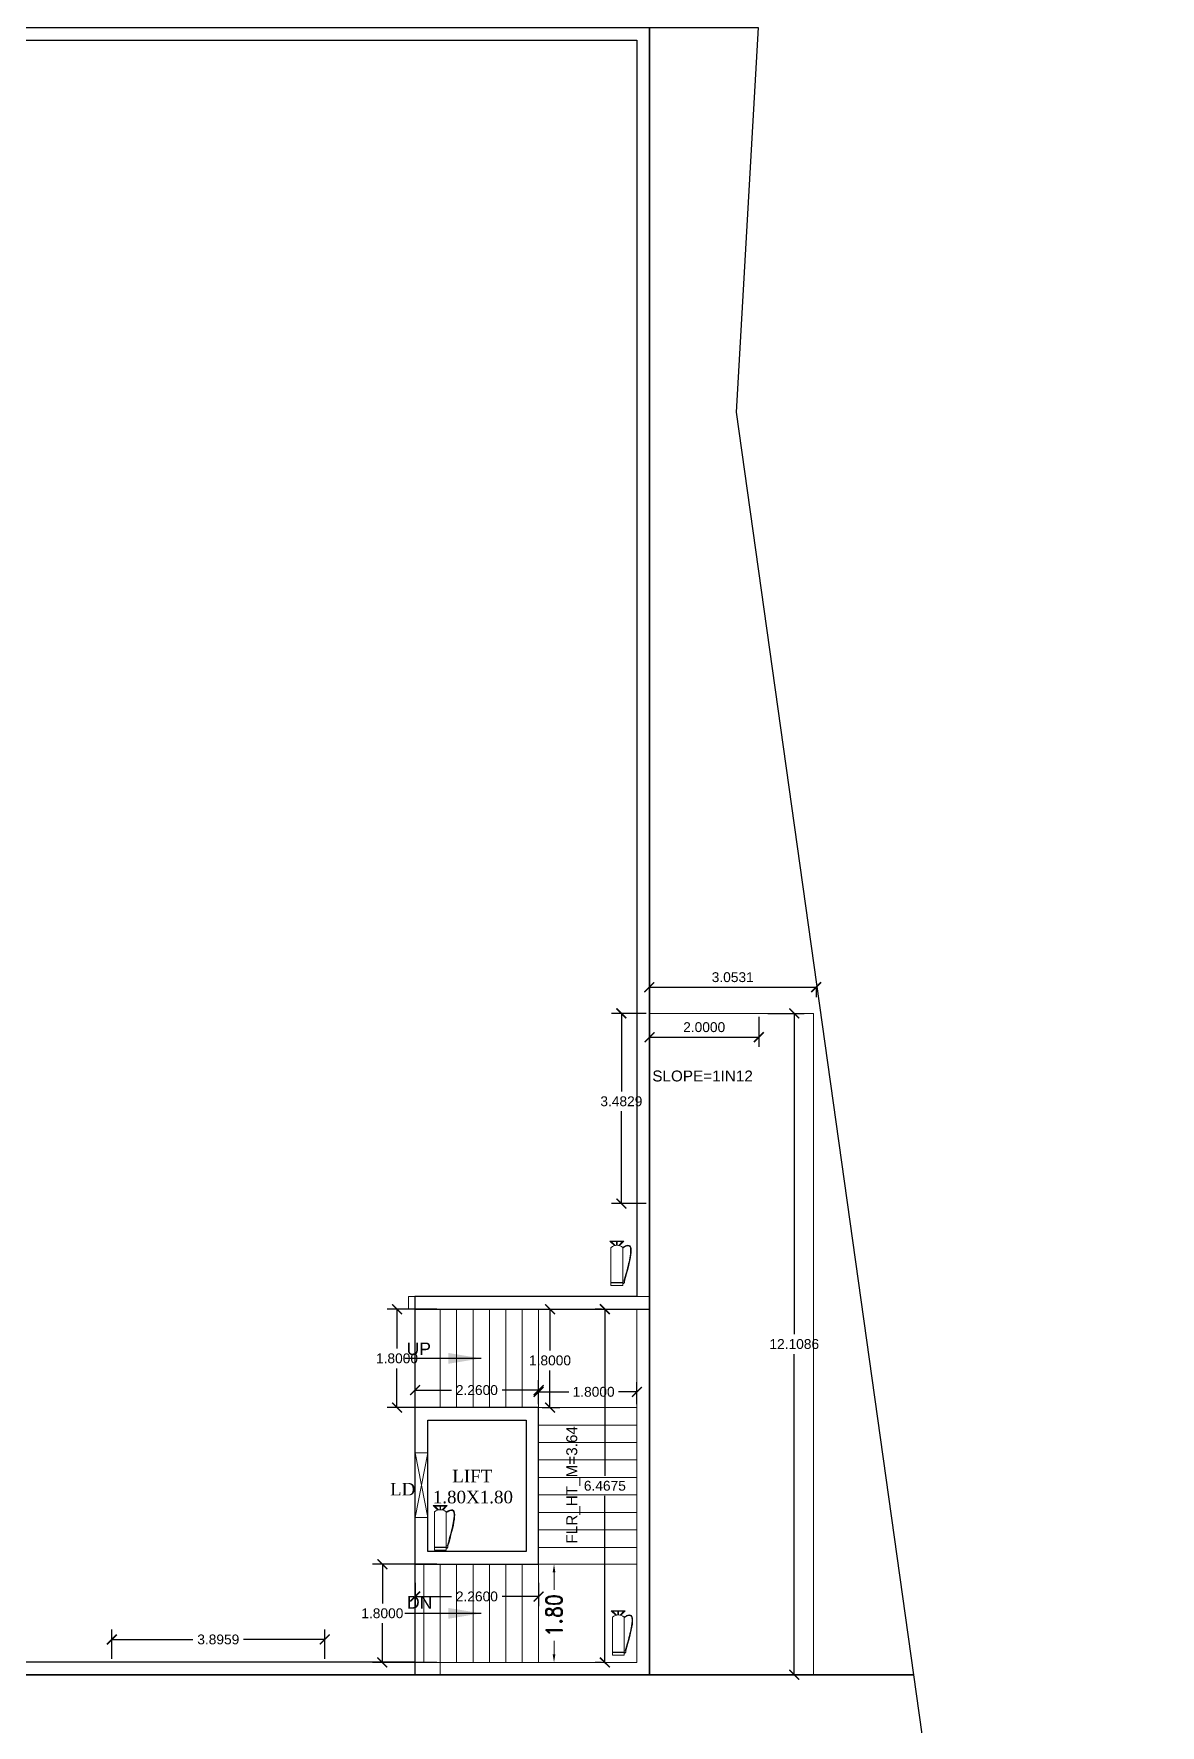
# Model space of a CAD drawing. Header units: metres. Extents: x -1561199 to -1560810, y 43748 to 43956.
# Drawn here: x -1561167.06 to -1561146.45, y 43831.55 to 43862.52 of the extents above; entities that cross this region are included whole.
import ezdxf

# ---------------------------------------------------------------- set-up
doc = ezdxf.new("R2010")
doc.units = ezdxf.units.M
doc.header["$LTSCALE"] = 750
doc.header["$MEASUREMENT"] = 0
doc.header["$PDMODE"] = 35
doc.header["$PDSIZE"] = 50
doc.linetypes.add('DASHED2', pattern=[0.375, 0.25, -0.125])
doc.layers.get('0').update_dxf_attribs({"lineweight": 5, "plot": 0})
doc.layers.get('Defpoints').update_dxf_attribs({"lineweight": 0})
for name, color, linetype in [('BLK_1_BASEMENT_-1_BLDG_FOOTPRINT', 1, 'Continuous'), ('BLK_1_FLR_-1_COVERED_PARKING', 173, 'Continuous'), ('BLK_1_FLR_-1_EXIT_WIDTH_DOOR', 2, 'Continuous'), ('BLK_1_FLR_-1_LIFT_1', 30, 'Continuous'), ('BLK_1_FLR_-1_STAIR_1', 1, 'Continuous'), ('BLK_1_LVL_-1_BSMNT_FRONT_SETBACK', 2, 'Continuous'), ('BLK_1_LVL_-1_BSMNT_SIDE_SETBACK2', 102, 'Continuous'), ('OPEN_PARKING', 203, 'Continuous')]:
    doc.layers.add(name, color=color, linetype=linetype)
for name, color, linetype, plot in [('BLK_1_COVERED_AREA', 140, 'Continuous', False), ('BLK_1_FLR_-1_BLT_UP_AREA', 1, 'Continuous', False), ('BLK_1_FLR_-1_BLT_UP_AREA_DEDUCT', 1, 'Continuous', False)]:
    doc.layers.add(name, color=color, linetype=linetype, plot=plot)
for name, color, linetype, lineweight in [('BLK_1_FLR_-1_STAIR_1_FLIGHT_1', 7, 'Continuous', 0), ('BLK_1_FLR_-1_STAIR_1_FLIGHT_2', 7, 'Continuous', 0), ('BLK_1_FLR_-1_STAIR_1_LANDING_1', 7, 'Continuous', 0), ('BLK_1_FLR_-1_VEHICLE_RAMP_2', 1, 'Continuous', 0)]:
    doc.layers.add(name, color=color, linetype=linetype, lineweight=lineweight)
doc.styles.add('ARIAL', font='romand.shx', dxfattribs={"width": 0.85})
doc.styles.add('S', font='swiss.ttf')
doc.styles.get("Standard").update_dxf_attribs({"font": 'arial.ttf'})
doc.dimstyles.new('Meters for dimension SHEET 2', dxfattribs={"dimtxt": 0.3, "dimasz": 0.15, "dimexe": 0.4, "dimexo": 0.4, "dimgap": 0.09, "dimtad": 0, "dimzin": 0, "dimdsep": 46, "dimtxsty": 'ARIAL', "dimcen": 0.09, "dimse1": 1, "dimse2": 1, "dimclrd": 144, "dimclre": 144, "dimclrt": 256, "dimaunit": 1, "dimadec": 3, "dimazin": 0, "dimtfac": 1, "dimtofl": 0, "dimtmove": 1, "dimatfit": 2, "dimfxl": 0, "dimtolj": 1, "dimtzin": 0, "dimlwd": -1, "dimlwe": -1, "dimarcsym": 0})
doc.dimstyles.new('METRIC', dxfattribs={"dimtxt": 0.45, "dimasz": 0.25, "dimexe": 0.15, "dimexo": 0.15, "dimgap": 0.15, "dimtad": 1, "dimzin": 0, "dimdsep": 46, "dimtxsty": 'S', "dimcen": 0, "dimclrd": 1, "dimclre": 1, "dimclrt": 5, "dimadec": 0, "dimazin": 2, "dimtfac": 1, "dimtix": 1, "dimtofl": 0, "dimtmove": 1, "dimatfit": 0, "dimfxl": 0, "dimtolj": 1, "dimtzin": 0, "dimarcsym": 0})
doc.dimstyles.get("Standard").update_dxf_attribs({"dimtxt": 0.18, "dimasz": 0.18, "dimexe": 0.18, "dimexo": 0.0625, "dimgap": 0.09, "dimtad": 1, "dimtih": 1, "dimtoh": 1, "dimdec": 4, "dimzin": 0, "dimdsep": 46, "dimtxsty": 'Standard', "dimblk": 'ARCHTICK', "dimcen": 0.09, "dimadec": 0, "dimazin": 0, "dimtfac": 1, "dimtdec": 4, "dimtofl": 0, "dimtmove": 0, "dimatfit": 3, "dimldrblk": 'ARCHTICK', "dimfxl": 0, "dimtolj": 1, "dimtzin": 0, "dimarcsym": 0})
doc.dimstyles.new('STANDARD$0', dxfattribs={"dimscale": 0, "dimtxt": 9, "dimasz": 2, "dimexe": 2, "dimexo": 1, "dimgap": 0.5, "dimtad": 1, "dimdec": 1, "dimzin": 0, "dimdsep": 46, "dimlunit": 4, "dimtxsty": 'Standard', "dimblk1": 'ARCHTICK', "dimblk2": 'ARCHTICK', "dimsah": 1, "dimcen": 0, "dimdle": 1.5, "dimclrd": 1, "dimclre": 1, "dimclrt": 4, "dimadec": 0, "dimazin": 0, "dimtfac": 0.3, "dimtdec": 1, "dimtix": 1, "dimtmove": 0, "dimatfit": 3, "dimldrblk": 'ARCHTICK', "dimfxl": 0, "dimfrac": 2, "dimtolj": 1, "dimtzin": 0, "dimarcsym": 0})

# ---------------------------------------------------------------- blocks, each defined once
blk = doc.blocks.new('_ArchTick')
at = {"color": 0, "linetype": 'ByBlock', "const_width": 0.15}
blk.add_lwpolyline([(-0.5, -0.5), (0.5, 0.5)], dxfattribs=at)
blk = doc.blocks.new('*D305')
at = {"layer": 'BLK_1_FLR_-1_EXIT_WIDTH_DOOR', "color": 0, "lineweight": -2}
for p, q in [((-1561165.632, 43832.769), (-1561165.632, 43833.303)), ((-1561165.632, 43833.123), (-1561164.148, 43833.123)), ((-1561161.736, 43833.123), (-1561163.22, 43833.123)), ((-1561161.736, 43832.769), (-1561161.736, 43833.303))]:
    blk.add_line(p, q, dxfattribs=at)
at = {"layer": 'Defpoints', "color": 0}
for p in [(-1561165.632, 43833.123), (-1561165.632, 43832.706), (-1561161.736, 43832.706, 0)]:
    blk.add_point(p, dxfattribs=at)
at = {"layer": 'BLK_1_FLR_-1_EXIT_WIDTH_DOOR', "color": 0, "lineweight": -2, "xscale": 0.18, "yscale": 0.18, "zscale": 0.18, "rotation": 180}
blk.add_blockref('_ArchTick', (-1561165.632, 43833.123), dxfattribs=at)
at = {"layer": 'BLK_1_FLR_-1_EXIT_WIDTH_DOOR', "color": 0, "lineweight": -2, "xscale": 0.18, "yscale": 0.18, "zscale": 0.18}
blk.add_blockref('_ArchTick', (-1561161.736, 43833.123), dxfattribs=at)
at = {"layer": 'BLK_1_FLR_-1_EXIT_WIDTH_DOOR', "color": 0, "insert": (-1561163.684, 43833.123), "char_height": 0.18, "attachment_point": 5}
blk.add_mtext('\\A1;3.8959', dxfattribs=at)
blk = doc.blocks.new('*D320')
at = {"color": 144}
for p, q in [((-1561157.54, 43834.352), (-1561157.54, 43834.032)), ((-1561157.54, 43832.852), (-1561157.54, 43833.099))]:
    blk.add_line(p, q, dxfattribs=at)
for points in [[(-1561157.565, 43834.352), (-1561157.515, 43834.352), (-1561157.54, 43834.502)], [(-1561157.565, 43832.852), (-1561157.515, 43832.852), (-1561157.54, 43832.702)]]:
    blk.add_solid(points, dxfattribs=at)
at = {"layer": 'Defpoints', "color": 0}
for p in [(-1561157.822, 43834.502, -381.467), (-1561157.822, 43832.702, -381.467), (-1561157.54, 43832.702)]:
    blk.add_point(p, dxfattribs=at)
at = {"insert": (-1561157.54, 43833.565), "char_height": 0.3, "attachment_point": 5, "rotation": 90, "style": 'ARIAL'}
blk.add_mtext('\\A1;1.80', dxfattribs=at)
blk = doc.blocks.new('DSDRFTRY')
at = {"color": 1}
for p, q in [((736.623, 117.624, -214.286), (736.527, 117.721, -214.286)), ((736.557, 117.721, -214.286), (736.527, 117.721, -214.286)), ((736.551, 116.766, -214.286), (736.551, 117.586, -214.286)), ((736.557, 117.721, -214.286), (736.828, 117.721, -214.286)), ((736.638, 117.628, -214.286), (736.557, 117.709, -214.286)), ((736.557, 117.709, -214.286), (736.671, 117.709, -214.286)), ((736.671, 117.632, -214.286), (736.671, 117.709, -214.286)), ((736.684, 117.632, -214.286), (736.684, 117.709, -214.286)), ((736.684, 117.709, -214.286), (736.798, 117.709, -214.286)), ((736.717, 117.628, -214.286), (736.798, 117.709, -214.286)), ((736.731, 117.624, -214.286), (736.828, 117.721, -214.286)), ((736.804, 117.586, -214.286), (736.804, 116.766, -214.286)), ((736.513, 116.861, -214.286), (736.551, 116.861, -214.286)), ((736.513, 116.823, -214.286), (736.513, 116.861, -214.286)), ((736.804, 116.829, -214.286), (736.551, 116.829, -214.286)), ((736.513, 116.823, -214.286), (736.526, 116.823, -214.286)), ((736.513, 116.823, -214.286), (736.519, 116.823, -214.286)), ((736.513, 116.823, -214.286), (736.516, 116.823, -214.286)), ((736.551, 116.823, -214.286), (736.513, 116.823, -214.286)), ((736.526, 116.823, -214.286), (736.526, 116.81, -214.286)), ((736.526, 116.81, -214.286), (736.539, 116.81, -214.286)), ((736.539, 116.81, -214.286), (736.539, 116.823, -214.286)), ((736.804, 116.823, -214.286), (736.551, 116.823, -214.286)), ((736.804, 116.766, -214.286), (736.551, 116.766, -214.286))]:
    blk.add_line(p, q, dxfattribs=at)
blk.add_arc((736.677, 117.436, -214.286), 0.196, 50.0538, 129.9462, dxfattribs=at)
for points, knots in [([(736.513, 116.861, -214.286), (736.395, 117.278, -214.286), (736.263, 117.742, -214.286), (736.523, 117.602, -214.286), (736.551, 117.586, -214.286)], [0, 0, 0, 0, 3.030452, 3.369076, 3.369076, 3.369076, 3.369076]), ([(736.526, 116.864, -214.286), (736.507, 116.929, -214.286), (736.489, 116.993, -214.286), (736.438, 117.181, -214.286), (736.408, 117.299, -214.286), (736.381, 117.47, -214.286), (736.378, 117.531, -214.286), (736.391, 117.591, -214.286), (736.399, 117.605, -214.286), (736.421, 117.62, -214.286), (736.435, 117.622, -214.286), (736.48, 117.611, -214.286), (736.51, 117.595, -214.286), (736.544, 117.576, -214.286), (736.545, 117.575, -214.286), (736.545, 117.575, -214.286)], [0, 0, 0, 0, 0.468639, 0.468639, 1.405917, 1.405917, 2.137486, 2.137486, 2.546212, 2.546212, 2.954939, 2.954939, 3.363666, 3.363666, 3.369076, 3.369076, 3.369076, 3.369076])]:
    blk.add_open_spline(points, degree=3, knots=knots, dxfattribs=at)
blk = doc.blocks.new('*D318')
at = {"layer": 'BLK_1_FLR_-1_STAIR_1_LANDING_1', "color": 0, "linetype": 'Continuous', "lineweight": -2}
for p, q in [((-1561157.76, 43839.169), (-1561157.434, 43839.169)), ((-1561157.76, 43837.369), (-1561157.434, 43837.369))]:
    blk.add_line(p, q, dxfattribs=at)
at = {"layer": 'BLK_1_FLR_-1_STAIR_1_LANDING_1', "color": 0, "lineweight": -2}
for p, q in [((-1561157.614, 43839.169), (-1561157.614, 43838.413)), ((-1561157.614, 43837.369), (-1561157.614, 43838.049))]:
    blk.add_line(p, q, dxfattribs=at)
at = {"layer": 'Defpoints', "color": 0, "linetype": 'Continuous'}
for p in [(-1561157.822, 43839.169, -381.467), (-1561157.614, 43839.169), (-1561157.822, 43837.369, -381.467)]:
    blk.add_point(p, dxfattribs=at)
at = {"layer": 'BLK_1_FLR_-1_STAIR_1_LANDING_1', "color": 0, "linetype": 'Continuous', "lineweight": -2, "xscale": 0.18, "yscale": 0.18, "zscale": 0.18}
for p, rotation in [((-1561157.614, 43839.169), 90), ((-1561157.614, 43837.369), 270)]:
    blk.add_blockref('_ArchTick', p, dxfattribs=dict(at, rotation=rotation))
at = {"layer": 'BLK_1_FLR_-1_STAIR_1_LANDING_1', "color": 0, "linetype": 'Continuous', "insert": (-1561157.614, 43838.231), "char_height": 0.18, "attachment_point": 5}
blk.add_mtext('\\A1;1.8000', dxfattribs=at)
blk = doc.blocks.new('*D319')
at = {"layer": 'BLK_1_FLR_-1_STAIR_1_LANDING_1', "color": 0, "linetype": 'Continuous', "lineweight": -2}
for p, q in [((-1561157.822, 43837.432), (-1561157.822, 43837.836)), ((-1561156.022, 43837.432), (-1561156.022, 43837.836))]:
    blk.add_line(p, q, dxfattribs=at)
at = {"layer": 'BLK_1_FLR_-1_STAIR_1_LANDING_1', "color": 0, "lineweight": -2}
for p, q in [((-1561157.822, 43837.656), (-1561157.271, 43837.656)), ((-1561156.022, 43837.656), (-1561156.361, 43837.656))]:
    blk.add_line(p, q, dxfattribs=at)
at = {"layer": 'Defpoints', "color": 0, "linetype": 'Continuous'}
for p in [(-1561156.022, 43837.656), (-1561157.822, 43837.369, -381.467), (-1561156.022, 43837.369, -381.467)]:
    blk.add_point(p, dxfattribs=at)
at = {"layer": 'BLK_1_FLR_-1_STAIR_1_LANDING_1', "color": 0, "linetype": 'Continuous', "lineweight": -2, "xscale": 0.18, "yscale": 0.18, "zscale": 0.18, "rotation": 180}
blk.add_blockref('_ArchTick', (-1561157.822, 43837.656), dxfattribs=at)
at = {"layer": 'BLK_1_FLR_-1_STAIR_1_LANDING_1', "color": 0, "linetype": 'Continuous', "lineweight": -2, "xscale": 0.18, "yscale": 0.18, "zscale": 0.18}
blk.add_blockref('_ArchTick', (-1561156.022, 43837.656), dxfattribs=at)
at = {"layer": 'BLK_1_FLR_-1_STAIR_1_LANDING_1', "color": 0, "linetype": 'Continuous', "insert": (-1561156.816, 43837.656), "char_height": 0.18, "attachment_point": 5}
blk.add_mtext('\\A1;1.8000', dxfattribs=at)
blk = doc.blocks.new('*D307')
at = {"layer": 'BLK_1_FLR_-1_STAIR_1_FLIGHT_1', "color": 0, "linetype": 'Continuous', "lineweight": -2}
for p, q in [((-1561159.685, 43834.502), (-1561160.862, 43834.502)), ((-1561160.682, 43834.502), (-1561160.682, 43833.784)), ((-1561160.682, 43832.702), (-1561160.682, 43833.42)), ((-1561159.685, 43832.702), (-1561160.862, 43832.702))]:
    blk.add_line(p, q, dxfattribs=at)
at = {"layer": 'Defpoints', "color": 0, "linetype": 'Continuous'}
for p in [(-1561160.682, 43834.502), (-1561159.622, 43834.502), (-1561159.622, 43832.702)]:
    blk.add_point(p, dxfattribs=at)
at = {"layer": 'BLK_1_FLR_-1_STAIR_1_FLIGHT_1', "color": 0, "linetype": 'Continuous', "lineweight": -2, "xscale": 0.18, "yscale": 0.18, "zscale": 0.18}
for p, rotation in [((-1561160.682, 43834.502), 90), ((-1561160.682, 43832.702), 270)]:
    blk.add_blockref('_ArchTick', p, dxfattribs=dict(at, rotation=rotation))
at = {"layer": 'BLK_1_FLR_-1_STAIR_1_FLIGHT_1', "color": 0, "linetype": 'Continuous', "insert": (-1561160.682, 43833.602), "char_height": 0.18, "attachment_point": 5}
blk.add_mtext('\\A1;1.8000', dxfattribs=at)
blk = doc.blocks.new('*D308')
at = {"layer": 'BLK_1_FLR_-1_STAIR_1_FLIGHT_2', "color": 0, "linetype": 'Continuous', "lineweight": -2}
for p, q in [((-1561159.685, 43839.169), (-1561160.594, 43839.169)), ((-1561160.414, 43839.169), (-1561160.414, 43838.451)), ((-1561160.414, 43837.369), (-1561160.414, 43838.087)), ((-1561159.685, 43837.369), (-1561160.594, 43837.369))]:
    blk.add_line(p, q, dxfattribs=at)
at = {"layer": 'Defpoints', "color": 0, "linetype": 'Continuous'}
for p in [(-1561160.414, 43839.169), (-1561159.622, 43839.169), (-1561159.622, 43837.369)]:
    blk.add_point(p, dxfattribs=at)
at = {"layer": 'BLK_1_FLR_-1_STAIR_1_FLIGHT_2', "color": 0, "linetype": 'Continuous', "lineweight": -2, "xscale": 0.18, "yscale": 0.18, "zscale": 0.18}
for p, rotation in [((-1561160.414, 43839.169), 90), ((-1561160.414, 43837.369), 270)]:
    blk.add_blockref('_ArchTick', p, dxfattribs=dict(at, rotation=rotation))
at = {"layer": 'BLK_1_FLR_-1_STAIR_1_FLIGHT_2', "color": 0, "linetype": 'Continuous', "insert": (-1561160.414, 43838.269), "char_height": 0.18, "attachment_point": 5}
blk.add_mtext('\\A1;1.8000', dxfattribs=at)
blk = doc.blocks.new('*D309')
at = {"layer": 'BLK_1_FLR_-1_STAIR_1_FLIGHT_2', "color": 0, "linetype": 'Continuous', "lineweight": -2}
for p, q in [((-1561160.082, 43837.432), (-1561160.082, 43837.868)), ((-1561157.822, 43837.432), (-1561157.822, 43837.868)), ((-1561160.082, 43837.688), (-1561159.417, 43837.688)), ((-1561157.822, 43837.688), (-1561158.487, 43837.688))]:
    blk.add_line(p, q, dxfattribs=at)
at = {"layer": 'Defpoints', "color": 0, "linetype": 'Continuous'}
for p in [(-1561157.822, 43837.688), (-1561160.082, 43837.369), (-1561157.822, 43837.369, -342.607)]:
    blk.add_point(p, dxfattribs=at)
at = {"layer": 'BLK_1_FLR_-1_STAIR_1_FLIGHT_2', "color": 0, "linetype": 'Continuous', "lineweight": -2, "xscale": 0.18, "yscale": 0.18, "zscale": 0.18, "rotation": 180}
blk.add_blockref('_ArchTick', (-1561160.082, 43837.688), dxfattribs=at)
at = {"layer": 'BLK_1_FLR_-1_STAIR_1_FLIGHT_2', "color": 0, "linetype": 'Continuous', "lineweight": -2, "xscale": 0.18, "yscale": 0.18, "zscale": 0.18}
blk.add_blockref('_ArchTick', (-1561157.822, 43837.688), dxfattribs=at)
at = {"layer": 'BLK_1_FLR_-1_STAIR_1_FLIGHT_2', "color": 0, "linetype": 'Continuous', "insert": (-1561158.952, 43837.688), "char_height": 0.18, "attachment_point": 5}
blk.add_mtext('\\A1;2.2600', dxfattribs=at)
blk = doc.blocks.new('*D310')
at = {"layer": 'BLK_1_FLR_-1_STAIR_1_FLIGHT_1', "color": 0, "linetype": 'Continuous', "lineweight": -2}
for p, q in [((-1561160.082, 43834.158), (-1561160.082, 43833.73)), ((-1561157.822, 43834.158), (-1561157.822, 43833.73)), ((-1561160.082, 43833.91), (-1561159.417, 43833.91)), ((-1561157.822, 43833.91), (-1561158.487, 43833.91))]:
    blk.add_line(p, q, dxfattribs=at)
at = {"layer": 'Defpoints', "color": 0, "linetype": 'Continuous'}
for p in [(-1561160.082, 43834.22), (-1561157.822, 43834.22), (-1561157.822, 43833.91)]:
    blk.add_point(p, dxfattribs=at)
at = {"layer": 'BLK_1_FLR_-1_STAIR_1_FLIGHT_1', "color": 0, "linetype": 'Continuous', "lineweight": -2, "xscale": 0.18, "yscale": 0.18, "zscale": 0.18, "rotation": 180}
blk.add_blockref('_ArchTick', (-1561160.082, 43833.91), dxfattribs=at)
at = {"layer": 'BLK_1_FLR_-1_STAIR_1_FLIGHT_1', "color": 0, "linetype": 'Continuous', "lineweight": -2, "xscale": 0.18, "yscale": 0.18, "zscale": 0.18}
blk.add_blockref('_ArchTick', (-1561157.822, 43833.91), dxfattribs=at)
at = {"layer": 'BLK_1_FLR_-1_STAIR_1_FLIGHT_1', "color": 0, "linetype": 'Continuous', "insert": (-1561158.952, 43833.91), "char_height": 0.18, "attachment_point": 5}
blk.add_mtext('\\A1;2.2600', dxfattribs=at)
blk = doc.blocks.new('*D311')
at = {"layer": 'BLK_1_FLR_-1_STAIR_1_LANDING_1', "color": 0, "linetype": 'Continuous', "lineweight": -2}
for p, q in [((-1561156.673, 43839.169), (-1561156.79, 43839.169)), ((-1561156.673, 43832.702), (-1561156.79, 43832.702))]:
    blk.add_line(p, q, dxfattribs=at)
at = {"layer": 'BLK_1_FLR_-1_STAIR_1_LANDING_1', "color": 0, "lineweight": -2}
for p, q in [((-1561156.61, 43839.169), (-1561156.61, 43836.117)), ((-1561156.61, 43832.702), (-1561156.61, 43835.754))]:
    blk.add_line(p, q, dxfattribs=at)
at = {"layer": 'Defpoints', "color": 0, "linetype": 'Continuous'}
for p in [(-1561156.61, 43839.169), (-1561156.61, 43839.169), (-1561156.61, 43832.702)]:
    blk.add_point(p, dxfattribs=at)
at = {"layer": 'BLK_1_FLR_-1_STAIR_1_LANDING_1', "color": 0, "linetype": 'Continuous', "lineweight": -2, "xscale": 0.18, "yscale": 0.18, "zscale": 0.18}
for p, rotation in [((-1561156.61, 43839.169), 90), ((-1561156.61, 43832.702), 270)]:
    blk.add_blockref('_ArchTick', p, dxfattribs=dict(at, rotation=rotation))
at = {"layer": 'BLK_1_FLR_-1_STAIR_1_LANDING_1', "color": 0, "linetype": 'Continuous', "insert": (-1561156.61, 43835.936), "char_height": 0.18, "attachment_point": 5}
blk.add_mtext('\\A1;6.4675', dxfattribs=at)
blk = doc.blocks.new('*D379')
at = {"layer": 'BLK_1_FLR_-1_VEHICLE_RAMP_2', "color": 0, "lineweight": -2}
for p, q in [((-1561155.797, 43845.117), (-1561155.797, 43844.885)), ((-1561155.797, 43845.065), (-1561152.744, 43845.065)), ((-1561152.744, 43845.059), (-1561152.744, 43844.885))]:
    blk.add_line(p, q, dxfattribs=at)
at = {"layer": 'Defpoints', "color": 0}
for p in [(-1561155.797, 43845.179, -22.097), (-1561152.744, 43845.121, -22.097), (-1561152.744, 43845.065)]:
    blk.add_point(p, dxfattribs=at)
at = {"layer": 'BLK_1_FLR_-1_VEHICLE_RAMP_2', "color": 0, "lineweight": -2, "xscale": 0.18, "yscale": 0.18, "zscale": 0.18, "rotation": 180}
blk.add_blockref('_ArchTick', (-1561155.797, 43845.065), dxfattribs=at)
at = {"layer": 'BLK_1_FLR_-1_VEHICLE_RAMP_2', "color": 0, "lineweight": -2, "xscale": 0.18, "yscale": 0.18, "zscale": 0.18}
blk.add_blockref('_ArchTick', (-1561152.744, 43845.065), dxfattribs=at)
at = {"layer": 'BLK_1_FLR_-1_VEHICLE_RAMP_2', "color": 0, "insert": (-1561154.27, 43845.247), "char_height": 0.18, "attachment_point": 5}
blk.add_mtext('\\A1;3.0531', dxfattribs=at)
blk = doc.blocks.new('*D384')
at = {"layer": 'BLK_1_FLR_-1_VEHICLE_RAMP_2', "color": 0, "lineweight": -2}
for p, q in [((-1561155.855, 43844.585), (-1561156.488, 43844.585)), ((-1561156.308, 43844.585), (-1561156.308, 43843.157)), ((-1561156.308, 43841.102), (-1561156.308, 43842.793)), ((-1561155.855, 43841.102), (-1561156.488, 43841.102))]:
    blk.add_line(p, q, dxfattribs=at)
at = {"layer": 'Defpoints', "color": 0}
for p in [(-1561156.308, 43844.585), (-1561155.792, 43844.585, -1118.766), (-1561155.792, 43841.102, -381.467)]:
    blk.add_point(p, dxfattribs=at)
at = {"layer": 'BLK_1_FLR_-1_VEHICLE_RAMP_2', "color": 0, "lineweight": -2, "xscale": 0.18, "yscale": 0.18, "zscale": 0.18}
for p, rotation in [((-1561156.308, 43844.585), 90), ((-1561156.308, 43841.102), 270)]:
    blk.add_blockref('_ArchTick', p, dxfattribs=dict(at, rotation=rotation))
at = {"layer": 'BLK_1_FLR_-1_VEHICLE_RAMP_2', "color": 0, "insert": (-1561156.308, 43842.975), "char_height": 0.18, "attachment_point": 5}
blk.add_mtext('\\A1;3.4829', dxfattribs=at)
blk = doc.blocks.new('*D385')
at = {"layer": 'BLK_1_FLR_-1_VEHICLE_RAMP_2', "color": 0, "lineweight": -2}
for p, q in [((-1561153.63, 43844.585), (-1561152.964, 43844.585)), ((-1561153.144, 43844.585), (-1561153.144, 43838.713)), ((-1561153.144, 43832.477), (-1561153.144, 43838.349)), ((-1561153.73, 43832.477), (-1561152.964, 43832.477))]:
    blk.add_line(p, q, dxfattribs=at)
at = {"layer": 'Defpoints', "color": 0}
for p in [(-1561153.692, 43844.585), (-1561153.792, 43832.477), (-1561153.144, 43832.477)]:
    blk.add_point(p, dxfattribs=at)
at = {"layer": 'BLK_1_FLR_-1_VEHICLE_RAMP_2', "color": 0, "lineweight": -2, "xscale": 0.18, "yscale": 0.18, "zscale": 0.18}
for p, rotation in [((-1561153.144, 43844.585), 90), ((-1561153.144, 43832.477), 270)]:
    blk.add_blockref('_ArchTick', p, dxfattribs=dict(at, rotation=rotation))
at = {"layer": 'BLK_1_FLR_-1_VEHICLE_RAMP_2', "color": 0, "insert": (-1561153.144, 43838.531), "char_height": 0.18, "attachment_point": 5}
blk.add_mtext('\\A1;12.1086', dxfattribs=at)
blk = doc.blocks.new('*D386')
at = {"layer": 'BLK_1_FLR_-1_VEHICLE_RAMP_2', "color": 0, "lineweight": -2}
for p, q in [((-1561155.792, 43844.523), (-1561155.792, 43843.97)), ((-1561153.792, 43844.523), (-1561153.792, 43843.97)), ((-1561155.792, 43844.15), (-1561153.792, 43844.15))]:
    blk.add_line(p, q, dxfattribs=at)
at = {"layer": 'Defpoints', "color": 0}
for p in [(-1561155.792, 43844.585), (-1561153.792, 43844.585), (-1561153.792, 43844.15)]:
    blk.add_point(p, dxfattribs=at)
at = {"layer": 'BLK_1_FLR_-1_VEHICLE_RAMP_2', "color": 0, "lineweight": -2, "xscale": 0.18, "yscale": 0.18, "zscale": 0.18}
for p, rotation in [((-1561155.792, 43844.15), 179.9999994130306), ((-1561153.792, 43844.15), 359.9999994130307)]:
    blk.add_blockref('_ArchTick', p, dxfattribs=dict(at, rotation=rotation))
at = {"layer": 'BLK_1_FLR_-1_VEHICLE_RAMP_2', "color": 0, "insert": (-1561154.792, 43844.332), "char_height": 0.18, "attachment_point": 5}
blk.add_mtext('\\A1;2.0000', dxfattribs=at)

msp = doc.modelspace()

# ---------------------------------------------------------------- linework, layer by layer
for p, q in [((-1561160.08206, 43839.39928, -22.0971), (-1561160.20066, 43839.39928, -22.0971)), ((-1561160.08566, 43839.39928, 792.66087), (-1561160.20066, 43839.39928, 792.66087)), ((-1561160.20066, 43839.39928, 792.66087), (-1561160.20066, 43839.16928, -22.0971)), ((-1561160.08566, 43839.39928, 886.93614), (-1561157.68566, 43839.39928, -460.614)), ((-1561160.08566, 43839.39928, 886.93614), (-1561160.08566, 43839.39928, 95.51363)), ((-1561160.08566, 43839.39928, 886.93614), (-1561160.08566, 43839.39928, 95.51363)), ((-1561160.08206, 43839.39928, -22.0971), (-1561156.02206, 43839.39928, -22.0971)), ((-1561160.08206, 43839.39928, -22.0971), (-1561156.02206, 43839.39928, -22.0971)), ((-1561160.08206, 43839.16928, -22.0971), (-1561160.20066, 43839.16928, -22.0971)), ((-1561160.08206, 43839.16928, -22.0971), (-1561156.02206, 43839.16928, -22.0971)), ((-1561160.08206, 43839.16928, -22.0971), (-1561156.02206, 43839.16928, -22.0971)), ((-1561159.62206, 43837.36928, -22.0971), (-1561159.62206, 43839.16928, -22.0971)), ((-1561159.32206, 43837.36928, -22.0971), (-1561159.32206, 43839.16928, -22.0971)), ((-1561159.02206, 43837.36928, -22.0971), (-1561159.02206, 43839.16928, -22.0971)), ((-1561158.72206, 43837.36928, -22.0971), (-1561158.72206, 43839.16928, -22.0971)), ((-1561158.42206, 43837.36928, -22.0971), (-1561158.42206, 43839.16928, -22.0971)), ((-1561158.12206, 43837.36928, -22.0971), (-1561158.12206, 43839.16928, -22.0971)), ((-1561157.82206, 43837.36928, -22.0971), (-1561157.82206, 43839.16928, -22.0971)), ((-1561157.82206, 43837.36928, -22.0971), (-1561157.82206, 43839.16928, -22.0971)), ((-1561157.82206, 43837.36928, -22.0971), (-1561157.82206, 43839.16928, -22.0971)), ((-1561157.82206, 43837.36928, -22.0971), (-1561157.82206, 43839.16928, -22.0971)), ((-1561160.08206, 43837.36928, -22.0971), (-1561156.02206, 43837.36928, -22.0971)), ((-1561160.08206, 43837.36928, -364.70447), (-1561160.08206, 43837.36928, -22.0971)), ((-1561160.08206, 43837.36928, -22.0971), (-1561160.08206, 43837.13928, -22.0971)), ((-1561160.08206, 43837.36928, -22.0971), (-1561156.02206, 43837.36928, -22.0971)), ((-1561160.08206, 43837.36928, -364.70447), (-1561160.08206, 43837.36928, -22.0971)), ((-1561160.08206, 43837.36928, -22.0971), (-1561160.08206, 43837.13928, -22.0971)), ((-1561160.08206, 43836.53856, -364.70447), (-1561160.08206, 43837.13928, -364.70447)), ((-1561160.08206, 43836.53856, -364.70447), (-1561160.08206, 43837.13928, -364.70447)), ((-1561159.85206, 43836.53856, -364.70447), (-1561159.85206, 43837.13928, -364.70447)), ((-1561159.85206, 43837.13928, -22.0971), (-1561158.05206, 43837.13928, -22.0971)), ((-1561159.85206, 43836.53856, -364.70447), (-1561159.85206, 43837.13928, -364.70447)), ((-1561159.85206, 43837.13928, -22.0971), (-1561158.05206, 43837.13928, -22.0971)), ((-1561158.05206, 43834.73177, -364.70447), (-1561158.05206, 43837.13928, -364.70447)), ((-1561158.05206, 43834.73177, -364.70447), (-1561158.05206, 43837.13928, -364.70447)), ((-1561157.82206, 43834.50177, -364.70447), (-1561157.82206, 43837.36928, -364.70447)), ((-1561157.82206, 43834.50177, -364.70447), (-1561157.82206, 43837.36928, -364.70447)), ((-1561157.82206, 43837.04928, -22.0971), (-1561156.02206, 43837.04928, -22.0971)), ((-1561157.82206, 43837.04928, -22.0971), (-1561156.02206, 43837.04928, -22.0971)), ((-1561159.85206, 43836.53856, -364.70447), (-1561160.08206, 43836.53856, -364.70447)), ((-1561159.85206, 43836.53856, -364.70447), (-1561160.08206, 43836.53856, -364.70447)), ((-1561157.82206, 43836.72928, -22.0971), (-1561156.02206, 43836.72928, -22.0971)), ((-1561157.82206, 43836.72928, -22.0971), (-1561156.02206, 43836.72928, -22.0971)), ((-1561157.82206, 43836.40928, -22.0971), (-1561156.02206, 43836.40928, -22.0971)), ((-1561157.82206, 43836.40928, -22.0971), (-1561156.02206, 43836.40928, -22.0971)), ((-1561157.82206, 43836.08928, -22.0971), (-1561156.02206, 43836.08928, -22.0971)), ((-1561157.82206, 43836.08928, -22.0971), (-1561156.02206, 43836.08928, -22.0971)), ((-1561160.08206, 43835.33928, -364.70447), (-1561160.08206, 43835.64928, -364.70447)), ((-1561160.08206, 43835.64928, -22.0971), (-1561160.08206, 43834.50177, -22.0971)), ((-1561160.08206, 43835.33928, -364.70447), (-1561160.08206, 43835.64928, -364.70447)), ((-1561160.08206, 43835.64928, -22.0971), (-1561160.08206, 43834.50177, -22.0971)), ((-1561159.85206, 43834.73177, -364.70447), (-1561159.85206, 43835.64928, -364.70447)), ((-1561159.85206, 43834.73177, -364.70447), (-1561159.85206, 43835.64928, -364.70447)), ((-1561157.82206, 43835.76928, -22.0971), (-1561156.02206, 43835.76928, -22.0971)), ((-1561157.82206, 43835.76928, -22.0971), (-1561156.02206, 43835.76928, -22.0971)), ((-1561159.85206, 43835.35856, -364.70447), (-1561160.08206, 43835.35856, -364.70447)), ((-1561159.85206, 43835.35856, -364.70447), (-1561160.08206, 43835.35856, -364.70447)), ((-1561157.82206, 43835.44928, -22.0971), (-1561156.02206, 43835.44928, -22.0971)), ((-1561157.82206, 43835.44928, -22.0971), (-1561156.02206, 43835.44928, -22.0971)), ((-1561157.82206, 43835.12928, -22.0971), (-1561156.02206, 43835.12928, -22.0971)), ((-1561157.82206, 43835.12928, -22.0971), (-1561156.02206, 43835.12928, -22.0971)), ((-1561159.85206, 43834.73177, -22.0971), (-1561158.05206, 43834.73177, -22.0971)), ((-1561159.85206, 43834.73177, -22.0971), (-1561158.05206, 43834.73177, -22.0971)), ((-1561157.82206, 43834.80928, -22.0971), (-1561156.02206, 43834.80928, -22.0971)), ((-1561157.82206, 43834.80928, -22.0971), (-1561156.02206, 43834.80928, -22.0971)), ((-1561160.08206, 43834.50177, -22.0971), (-1561156.02206, 43834.50177, -22.0971)), ((-1561160.08206, 43834.50177, -22.0971), (-1561156.02206, 43834.50177, -22.0971)), ((-1561159.62206, 43832.47638, -22.0971), (-1561159.62206, 43834.50177, -22.0971)), ((-1561159.32206, 43832.70177, -22.0971), (-1561159.32206, 43834.50177, -22.0971)), ((-1561159.02206, 43832.70177, -22.0971), (-1561159.02206, 43834.50177, -22.0971)), ((-1561158.72206, 43832.70177, -22.0971), (-1561158.72206, 43834.50177, -22.0971)), ((-1561158.42206, 43832.70177, -22.0971), (-1561158.42206, 43834.50177, -22.0971)), ((-1561158.12206, 43832.70177, -22.0971), (-1561158.12206, 43834.50177, -22.0971)), ((-1561157.82206, 43834.50177, -22.0971), (-1561157.82206, 43832.70177, -22.0971)), ((-1561157.82206, 43834.50177, -22.0971), (-1561157.82206, 43832.70177, -22.0971))]:
    msp.add_line(p, q)
at = {"color": 1}
for p, q in [((-1561160.08566, 43839.39928, 792.66087), (-1561160.20066, 43839.39928, 792.66087)), ((-1561160.08566, 43839.39928, 886.93614), (-1561157.68566, 43839.39928, -460.614)), ((-1561160.08566, 43839.39928, 886.93614), (-1561160.08566, 43839.39928, 95.51363)), ((-1561160.08566, 43839.39928, 886.93614), (-1561160.08566, 43839.39928, 95.51363)), ((-1561157.57066, 43839.39928, 1502.78657), (-1561157.68566, 43839.39928, 1502.78657)), ((-1561157.57066, 43839.39928, -512.27009), (-1561155.79206, 43839.39928, -22.0971))]:
    msp.add_line(p, q, dxfattribs=at)
at = {"linetype": 'DASHED2'}
for p, q in [((-1561159.85206, 43836.53856, -364.70447), (-1561160.08206, 43835.35856, -364.70447)), ((-1561160.08206, 43836.53856, -364.70447), (-1561159.85206, 43835.35856, -364.70447)), ((-1561160.08206, 43835.35856, -364.70447), (-1561160.08206, 43836.53856, -364.70447)), ((-1561159.85206, 43836.53856, -364.70447), (-1561160.08206, 43835.35856, -364.70447)), ((-1561160.08206, 43836.53856, -364.70447), (-1561159.85206, 43835.35856, -364.70447)), ((-1561160.08206, 43835.35856, -364.70447), (-1561160.08206, 43836.53856, -364.70447)), ((-1561159.85206, 43835.35856, -364.70447), (-1561159.85206, 43836.53856, -364.70447)), ((-1561159.85206, 43835.35856, -364.70447), (-1561159.85206, 43836.53856, -364.70447))]:
    msp.add_line(p, q, dxfattribs=at)
at = {"layer": 'BLK_1_BASEMENT_-1_BLDG_FOOTPRINT', "elevation": -22.0971}
msp.add_lwpolyline([(-1561168.23576, 43865.65667), (-1561168.23576, 43862.63207), (-1561155.79206, 43862.63207), (-1561155.79206, 43832.47638), (-1561179.26221, 43832.47638), (-1561179.26206, 43862.63207), (-1561173.52189, 43862.63207), (-1561173.52189, 43865.65667)], close=True, dxfattribs=at)
at = {"layer": 'BLK_1_COVERED_AREA', "color": 140, "linetype": 'Continuous', "elevation": -22.0971}
msp.add_lwpolyline([(-1561168.23576, 43865.65667), (-1561168.23576, 43862.63207), (-1561155.79206, 43862.63207), (-1561155.79206, 43832.47638), (-1561179.26221, 43832.47638), (-1561179.26206, 43862.63207), (-1561173.52189, 43862.63207), (-1561173.52189, 43865.65667)], close=True, dxfattribs=at)
at = {"layer": 'BLK_1_FLR_-1_BLT_UP_AREA', "color": 13, "elevation": -22.0971}
msp.add_lwpolyline([(-1561168.23576, 43865.65667), (-1561168.23576, 43862.63207), (-1561155.79206, 43862.63207), (-1561155.79206, 43832.47638), (-1561179.26221, 43832.47638), (-1561179.26206, 43862.63207), (-1561173.52189, 43862.63207), (-1561173.52189, 43865.65667)], close=True, dxfattribs=at)
at = {"layer": 'BLK_1_FLR_-1_BLT_UP_AREA_DEDUCT', "color": 13, "elevation": -22.0971}
msp.add_lwpolyline([(-1561168.23576, 43865.65667), (-1561168.23576, 43862.63207), (-1561155.79206, 43862.63207), (-1561155.79206, 43832.47638), (-1561179.26221, 43832.47638), (-1561179.26206, 43862.63207), (-1561173.52189, 43862.63207), (-1561173.52189, 43865.65667)], close=True, dxfattribs=at)
at = {"layer": 'BLK_1_FLR_-1_COVERED_PARKING', "elevation": 350.6324}
msp.add_lwpolyline([(-1561179.03221, 43862.40354), (-1561156.02221, 43862.40354), (-1561156.02221, 43839.39935), (-1561160.08581, 43839.39935), (-1561160.08581, 43832.70645), (-1561179.03221, 43832.70645), (-1561179.03221, 43862.40354)], dxfattribs=at)
at = {"layer": 'BLK_1_FLR_-1_LIFT_1', "color": 30, "elevation": -22.0971}
msp.add_lwpolyline([(-1561159.85206, 43837.13928), (-1561158.05206, 43837.13928), (-1561158.05206, 43834.73177), (-1561159.85206, 43834.73177)], close=True, dxfattribs=at)
at = {"layer": 'BLK_1_FLR_-1_STAIR_1', "color": 1, "linetype": 'Continuous', "elevation": -22.0971}
msp.add_lwpolyline([(-1561159.62206, 43839.16928), (-1561155.79206, 43839.16928), (-1561155.79206, 43832.47638), (-1561160.08206, 43832.47638), (-1561160.08206, 43834.50177), (-1561157.82206, 43834.50177), (-1561157.82206, 43837.36928), (-1561160.08206, 43837.36928), (-1561160.08206, 43839.16928)], close=True, dxfattribs=at)
at = {"layer": 'BLK_1_FLR_-1_STAIR_1_FLIGHT_1', "color": 7, "linetype": 'Continuous'}
for p, q in [((-1561159.92206, 43832.70177, -22.0971), (-1561159.92206, 43834.50177, -22.0971)), ((-1561159.62206, 43832.70177, -22.0971), (-1561159.62206, 43834.50177, -22.0971)), ((-1561159.32206, 43832.70177, -22.0971), (-1561159.32206, 43834.50177, -22.0971)), ((-1561159.02206, 43832.70177, -22.0971), (-1561159.02206, 43834.50177, -22.0971)), ((-1561158.72206, 43832.70177, -22.0971), (-1561158.72206, 43834.50177, -22.0971)), ((-1561158.42206, 43832.70177, -22.0971), (-1561158.42206, 43834.50177, -22.0971)), ((-1561158.12206, 43832.70177, -22.0971), (-1561158.12206, 43834.50177, -22.0971))]:
    msp.add_line(p, q, dxfattribs=at)
at = {"layer": 'BLK_1_FLR_-1_STAIR_1_FLIGHT_1', "color": 7, "linetype": 'Continuous', "elevation": -22.0971}
msp.add_lwpolyline([(-1561160.08206, 43834.50177), (-1561157.82206, 43834.50177), (-1561157.82206, 43832.70177), (-1561160.08206, 43832.70177)], close=True, dxfattribs=at)
at = {"layer": 'BLK_1_FLR_-1_STAIR_1_FLIGHT_2', "color": 7, "linetype": 'Continuous'}
for p, q in [((-1561159.62206, 43837.36928, -22.0971), (-1561159.62206, 43839.16928, -22.0971)), ((-1561159.32206, 43837.36928, -22.0971), (-1561159.32206, 43839.16928, -22.0971)), ((-1561159.02206, 43837.36928, -22.0971), (-1561159.02206, 43839.16928, -22.0971)), ((-1561158.72206, 43837.36928, -22.0971), (-1561158.72206, 43839.16928, -22.0971)), ((-1561158.42206, 43837.36928, -22.0971), (-1561158.42206, 43839.16928, -22.0971)), ((-1561158.12206, 43837.36928, -22.0971), (-1561158.12206, 43839.16928, -22.0971))]:
    msp.add_line(p, q, dxfattribs=at)
at = {"layer": 'BLK_1_FLR_-1_STAIR_1_FLIGHT_2', "color": 7, "linetype": 'Continuous', "elevation": -22.0971}
msp.add_lwpolyline([(-1561160.08206, 43839.16928), (-1561157.82206, 43839.16928), (-1561157.82206, 43837.36928), (-1561160.08206, 43837.36928)], close=True, dxfattribs=at)
at = {"layer": 'BLK_1_FLR_-1_STAIR_1_LANDING_1', "color": 7, "linetype": 'Continuous', "elevation": -22.0971}
msp.add_lwpolyline([(-1561156.02206, 43832.70177), (-1561157.82206, 43832.70177), (-1561157.82206, 43839.16928), (-1561156.02206, 43839.16928)], close=True, dxfattribs=at)
at = {"layer": 'BLK_1_FLR_-1_VEHICLE_RAMP_2', "elevation": -1162.96052}
msp.add_lwpolyline([(-1561152.79206, 43832.47655), (-1561152.79206, 43844.58511), (-1561155.79206, 43844.58511), (-1561155.79206, 43832.47655)], close=True, dxfattribs=at)
at = {"layer": 'BLK_1_LVL_-1_BSMNT_FRONT_SETBACK', "elevation": -22.0971}
msp.add_lwpolyline([(-1561155.79206, 43832.47645), (-1561150.96358, 43832.47655), (-1561146.44829, 43800.31757), (-1561180.89284, 43822.18566), (-1561182.28982, 43832.47645), (-1561179.26199, 43832.47645)], close=True, dxfattribs=at)
at = {"layer": 'BLK_1_LVL_-1_BSMNT_SIDE_SETBACK2', "elevation": -22.0971}
msp.add_lwpolyline([(-1561155.79221, 43862.63213), (-1561153.80415, 43862.63214), (-1561154.20931, 43855.59349), (-1561150.96358, 43832.47655), (-1561155.79212, 43832.47655)], close=True, dxfattribs=at)
at = {"layer": 'OPEN_PARKING'}
msp.add_line((-1561156.02221, 43844.60206, 244.07675), (-1561156.02221, 43839.39935, 350.6324), dxfattribs=at)

# ---------------------------------------------------------------- block references
at = {"lineweight": -2, "xscale": -0.8534234103183371, "yscale": 0.8534234103183371, "zscale": 0.8534234103183371}
for p in [(-1560527.69224, 43739.95104, 160.77964), (-1560530.92336, 43735.10816, 160.77964), (-1560527.66744, 43733.18331, 160.77964)]:
    msp.add_blockref('DSDRFTRY', p, dxfattribs=at)
at = {"color": 0, "lineweight": -2, "xscale": -0.8534234103183371, "yscale": 0.8534234103183371, "zscale": 0.8534234103183371}
for p in [(-1560530.92336, 43735.10816, 160.77964), (-1560527.66744, 43733.18331, 160.77964)]:
    msp.add_blockref('DSDRFTRY', p, dxfattribs=at)

# ---------------------------------------------------------------- texts
at = {"char_height": 0.23, "width": 1.6153676, "attachment_point": 1}
for s, insert in [('UP', (-1561160.23862, 43838.55987, 359.37026)), ('UP', (-1561160.23862, 43838.55987, 359.37026)), ('{\\fBookman Old Style|b0|i0|c0|p18;LD}', (-1561160.54114, 43835.9898, 65.38093)), ('{\\fBookman Old Style|b0|i0|c0|p18;LD}', (-1561160.54114, 43835.9898, 65.38093)), ('DN', (-1561160.23035, 43833.91838, 359.37026)), ('DN', (-1561160.23035, 43833.91838, 359.37026))]:
    msp.add_mtext(s, dxfattribs=dict(at, insert=insert))
at = {"insert": (-1561159.7583, 43836.22893, -364.70447), "char_height": 0.23, "attachment_point": 1}
msp.add_mtext_dynamic_manual_height_columns('{\\fBookman Old Style|b0|i0|c0|p18;\\W4.09661; \\W1;LIFT\\P1.80X1.80}', width=1.6153676, gutter_width=1, heights=[0], dxfattribs=at)
msp.add_mtext_dynamic_manual_height_columns('{\\fBookman Old Style|b0|i0|c0|p18;\\W4.09661; \\W1;LIFT\\P1.80X1.80}', width=1.6153676, gutter_width=1, heights=[0], dxfattribs=at)
at = {"layer": 'BLK_1_FLR_-1_STAIR_1', "color": 1, "linetype": 'Continuous', "insert": (-1561157.316, 43835.95457, -22.0971), "char_height": 0.2, "width": 2.4, "attachment_point": 2, "rotation": 90}
msp.add_mtext('FLR_HT_M=3.64', dxfattribs=at)
at = {"layer": 'BLK_1_FLR_-1_VEHICLE_RAMP_2', "insert": (-1561154.82169, 43843.53899, -22.0971), "char_height": 0.2, "width": 2.4, "attachment_point": 2}
msp.add_mtext('SLOPE=1IN12', dxfattribs=at)

# ---------------------------------------------------------------- dimensions: what is measured, and where the dimension line sits
dim = msp.add_linear_dim(base=(-1561157.53971, 43832.70177, 359.37026), p1=(-1561157.82206, 43834.50177, -22.0971), p2=(-1561157.82206, 43832.70177, -22.0971), angle=90, dimstyle='Meters for dimension SHEET 2')
dim.commit()
dim.dimension.update_dxf_attribs({"geometry": '*D320', "text_midpoint": (-1561157.53971, 43833.56512, 359.37026), "dimtype": 160})
at = {"layer": 'BLK_1_FLR_-1_EXIT_WIDTH_DOOR', "color": 2}
dim = msp.add_linear_dim(base=(-1561165.63215, 43833.12338, 350.63242), p1=(-1561161.73628, 43832.70645, 350.6324), p2=(-1561165.63215, 43832.70645, 350.63242), angle=180, dimstyle='STANDARD$0', override={"dimscale": 1, "dimtxt": 0.18, "dimasz": 0.18, "dimexe": 0.18, "dimexo": 0.0625, "dimgap": 0.09, "dimtad": 0, "dimtih": 1, "dimtoh": 1, "dimdec": 4, "dimlunit": 2, "dimcen": 0.09, "dimdle": 0, "dimclrd": 0, "dimclre": 0, "dimclrt": 0, "dimtdec": 4, "dimtix": 0, "dimtofl": 0, "dimfrac": 0}, dxfattribs=at)
dim.commit()
dim.dimension.update_dxf_attribs({"geometry": '*D305', "text_midpoint": (-1561163.68422, 43833.12338, 350.63242)})
at = {"layer": 'BLK_1_FLR_-1_STAIR_1_FLIGHT_1', "color": 2, "linetype": 'Continuous'}
dim = msp.add_linear_dim(base=(-1561160.68244, 43834.50177, -22.0971), p1=(-1561159.62206, 43832.70177, -22.0971), p2=(-1561159.62206, 43834.50177, -22.0971), angle=90, dimstyle='STANDARD$0', override={"dimscale": 1, "dimtxt": 0.18, "dimasz": 0.18, "dimexe": 0.18, "dimexo": 0.0625, "dimgap": 0.09, "dimtad": 0, "dimtih": 1, "dimtoh": 1, "dimdec": 4, "dimlunit": 2, "dimcen": 0.09, "dimdle": 0, "dimclrd": 0, "dimclre": 0, "dimclrt": 0, "dimtdec": 4, "dimtix": 0, "dimtofl": 0, "dimfrac": 0}, dxfattribs=at)
dim.commit()
dim.dimension.update_dxf_attribs({"geometry": '*D307', "text_midpoint": (-1561160.68244, 43833.60177, -22.0971)})
at = {"layer": 'BLK_1_FLR_-1_STAIR_1_FLIGHT_1', "color": 1, "linetype": 'Continuous'}
dim = msp.add_linear_dim(base=(-1561157.82206, 43833.91018, -22.0971), p1=(-1561160.08206, 43834.22048, -22.0971), p2=(-1561157.82206, 43834.22048, -22.0971), dimstyle='STANDARD$0', override={"dimscale": 1, "dimtxt": 0.18, "dimasz": 0.18, "dimexe": 0.18, "dimexo": 0.0625, "dimgap": 0.09, "dimtad": 0, "dimtih": 1, "dimtoh": 1, "dimdec": 4, "dimlunit": 2, "dimcen": 0.09, "dimdle": 0, "dimclrd": 0, "dimclre": 0, "dimclrt": 0, "dimtdec": 4, "dimtix": 0, "dimtofl": 0, "dimfrac": 0}, dxfattribs=at)
dim.commit()
dim.dimension.update_dxf_attribs({"geometry": '*D310', "text_midpoint": (-1561158.95206, 43833.91018, -22.0971)})
at = {"layer": 'BLK_1_FLR_-1_STAIR_1_FLIGHT_2', "color": 2, "linetype": 'Continuous'}
dim = msp.add_linear_dim(base=(-1561160.41377, 43839.16928, -22.0971), p1=(-1561159.62206, 43837.36928, -22.0971), p2=(-1561159.62206, 43839.16928, -22.0971), angle=90, dimstyle='STANDARD$0', override={"dimscale": 1, "dimtxt": 0.18, "dimasz": 0.18, "dimexe": 0.18, "dimexo": 0.0625, "dimgap": 0.09, "dimtad": 0, "dimtih": 1, "dimtoh": 1, "dimdec": 4, "dimlunit": 2, "dimcen": 0.09, "dimdle": 0, "dimclrd": 0, "dimclre": 0, "dimclrt": 0, "dimtdec": 4, "dimtix": 0, "dimtofl": 0, "dimfrac": 0}, dxfattribs=at)
dim.commit()
dim.dimension.update_dxf_attribs({"geometry": '*D308', "text_midpoint": (-1561160.41377, 43838.26928, -22.0971)})
at = {"layer": 'BLK_1_FLR_-1_STAIR_1_FLIGHT_2', "color": 1, "linetype": 'Continuous'}
dim = msp.add_linear_dim(base=(-1561157.82206, 43837.68753, -22.0971), p1=(-1561160.08206, 43837.36928, -22.0971), p2=(-1561157.82206, 43837.36928, -364.70447), dimstyle='STANDARD$0', override={"dimscale": 1, "dimtxt": 0.18, "dimasz": 0.18, "dimexe": 0.18, "dimexo": 0.0625, "dimgap": 0.09, "dimtad": 0, "dimtih": 1, "dimtoh": 1, "dimdec": 4, "dimlunit": 2, "dimcen": 0.09, "dimdle": 0, "dimclrd": 0, "dimclre": 0, "dimclrt": 0, "dimtdec": 4, "dimtix": 0, "dimtofl": 0, "dimfrac": 0}, dxfattribs=at)
dim.commit()
dim.dimension.update_dxf_attribs({"geometry": '*D309', "text_midpoint": (-1561158.95206, 43837.68753, -22.0971)})
at = {"layer": 'BLK_1_FLR_-1_STAIR_1_LANDING_1', "color": 2, "linetype": 'Continuous'}
for base, p2, angle, picture, middle in [((-1561157.61439, 43839.16928, 359.37026), (-1561157.82206, 43839.16928, -22.0971), 90, '*D318', (-1561157.61439, 43838.2313, 359.37026)), ((-1561156.02206, 43837.65642, 359.37026), (-1561156.02206, 43837.36928, -22.0971), 180, '*D319', (-1561156.81594, 43837.65642, 359.37026))]:
    dim = msp.add_linear_dim(base=base, p1=(-1561157.82206, 43837.36928, -22.0971), p2=p2, angle=angle, dimstyle='STANDARD$0', override={"dimscale": 1, "dimtxt": 0.18, "dimasz": 0.18, "dimexe": 0.18, "dimexo": 0.0625, "dimgap": 0.09, "dimtad": 0, "dimtih": 1, "dimtoh": 1, "dimdec": 4, "dimlunit": 2, "dimcen": 0.09, "dimdle": 0, "dimclrd": 0, "dimclre": 0, "dimclrt": 0, "dimtdec": 4, "dimtix": 0, "dimtofl": 0, "dimtmove": 1, "dimfxl": 5, "dimfrac": 0}, dxfattribs=at)
    dim.commit()
    dim.dimension.update_dxf_attribs({"geometry": picture, "text_midpoint": middle, "dimtype": 160})
at = {"layer": 'BLK_1_FLR_-1_STAIR_1_LANDING_1', "color": 1, "linetype": 'Continuous'}
dim = msp.add_linear_dim(base=(-1561156.61016, 43839.16928, -22.0971), p1=(-1561156.61016, 43832.70177, -22.0971), p2=(-1561156.61016, 43839.16928, -22.0971), angle=90, dimstyle='STANDARD$0', override={"dimscale": 1, "dimtxt": 0.18, "dimasz": 0.18, "dimexe": 0.18, "dimexo": 0.0625, "dimgap": 0.09, "dimtad": 0, "dimtih": 1, "dimtoh": 1, "dimdec": 4, "dimlunit": 2, "dimcen": 0.09, "dimdle": 0, "dimclrd": 0, "dimclre": 0, "dimclrt": 0, "dimtdec": 4, "dimtix": 0, "dimtofl": 0, "dimtmove": 1, "dimfxl": 5, "dimfrac": 0}, dxfattribs=at)
dim.commit()
dim.dimension.update_dxf_attribs({"geometry": '*D311', "text_midpoint": (-1561156.61016, 43835.93553, -22.0971)})
at = {"layer": 'BLK_1_FLR_-1_VEHICLE_RAMP_2'}
dim = msp.add_linear_dim(base=(-1561152.74384, 43845.06461, -359.37026), p1=(-1561155.79698, 43845.17929, -381.46736), p2=(-1561152.74384, 43845.1215, -381.46736), dimstyle='STANDARD$0', override={"dimscale": 1, "dimtxt": 0.18, "dimasz": 0.18, "dimexe": 0.18, "dimexo": 0.0625, "dimgap": 0.09, "dimtih": 1, "dimtoh": 1, "dimdec": 4, "dimlunit": 2, "dimblk": 'ArchTick', "dimsah": 0, "dimcen": 0.09, "dimdle": 0, "dimclrd": 0, "dimclre": 0, "dimclrt": 0, "dimtfac": 1, "dimtdec": 4, "dimtix": 0, "dimtofl": 0, "dimtmove": 1, "dimfxl": 5, "dimfrac": 0}, dxfattribs=at)
dim.commit()
dim.dimension.update_dxf_attribs({"geometry": '*D379', "text_midpoint": (-1561154.27041, 43845.24658, -359.37026)})
at = {"layer": 'BLK_1_FLR_-1_VEHICLE_RAMP_2', "color": 2}
dim = msp.add_linear_dim(base=(-1561156.308006, 43844.585117, -781.49316), p1=(-1561155.7923, 43841.102169, -1162.960521), p2=(-1561155.7923, 43844.585117, -1900.259483), angle=90, dimstyle='STANDARD$0', override={"dimscale": 1, "dimtxt": 0.18, "dimasz": 0.18, "dimexe": 0.18, "dimexo": 0.0625, "dimgap": 0.09, "dimtad": 0, "dimtih": 1, "dimtoh": 1, "dimdec": 4, "dimlunit": 2, "dimcen": 0.09, "dimdle": 0, "dimclrd": 0, "dimclre": 0, "dimclrt": 0, "dimtdec": 4, "dimtix": 0, "dimtofl": 0, "dimfrac": 0}, dxfattribs=at)
dim.commit()
dim.dimension.update_dxf_attribs({"geometry": '*D384', "text_midpoint": (-1561156.308006, 43842.975206, -781.49316), "dimtype": 160})
dim = msp.add_linear_dim(base=(-1561153.79206, 43844.15032, -1162.96052), p1=(-1561155.79206, 43844.58511, -1162.96052), p2=(-1561153.79206, 43844.58511, -1162.96052), angle=179.999999, dimstyle='Standard', override={"dimscale": 1}, dxfattribs=at)
dim.commit()
dim.dimension.update_dxf_attribs({"geometry": '*D386', "text_midpoint": (-1561154.79206, 43844.33223, -1162.96052)})
at = {"layer": 'BLK_1_FLR_-1_VEHICLE_RAMP_2', "color": 1}
dim = msp.add_linear_dim(base=(-1561153.14425, 43832.47655, -1162.96052), p1=(-1561153.69206, 43844.58511, -1162.96052), p2=(-1561153.79206, 43832.47655, -1162.96052), angle=269.999999, dimstyle='Standard', override={"dimscale": 1}, dxfattribs=at)
dim.commit()
dim.dimension.update_dxf_attribs({"geometry": '*D385', "text_midpoint": (-1561153.14425, 43838.53083, -1162.96052)})

# ---------------------------------------------------------------- leaders
for points in [[(-1561158.87183, 43838.26928, -22.0971), (-1561160.26947, 43838.26928, -22.0971)], [(-1561158.87183, 43838.26928, -22.0971), (-1561160.26947, 43838.26928, -22.0971)], [(-1561158.87183, 43833.60177, -22.0971), (-1561160.26947, 43833.60177, -22.0971)], [(-1561158.87183, 43833.60177, -22.0971), (-1561160.26947, 43833.60177, -22.0971)]]:
    msp.add_leader(points, dimstyle='METRIC', override={"dimasz": 0.6, "dimgap": 0.15, "dimtad": 0})

doc.saveas('drawing.dxf')
